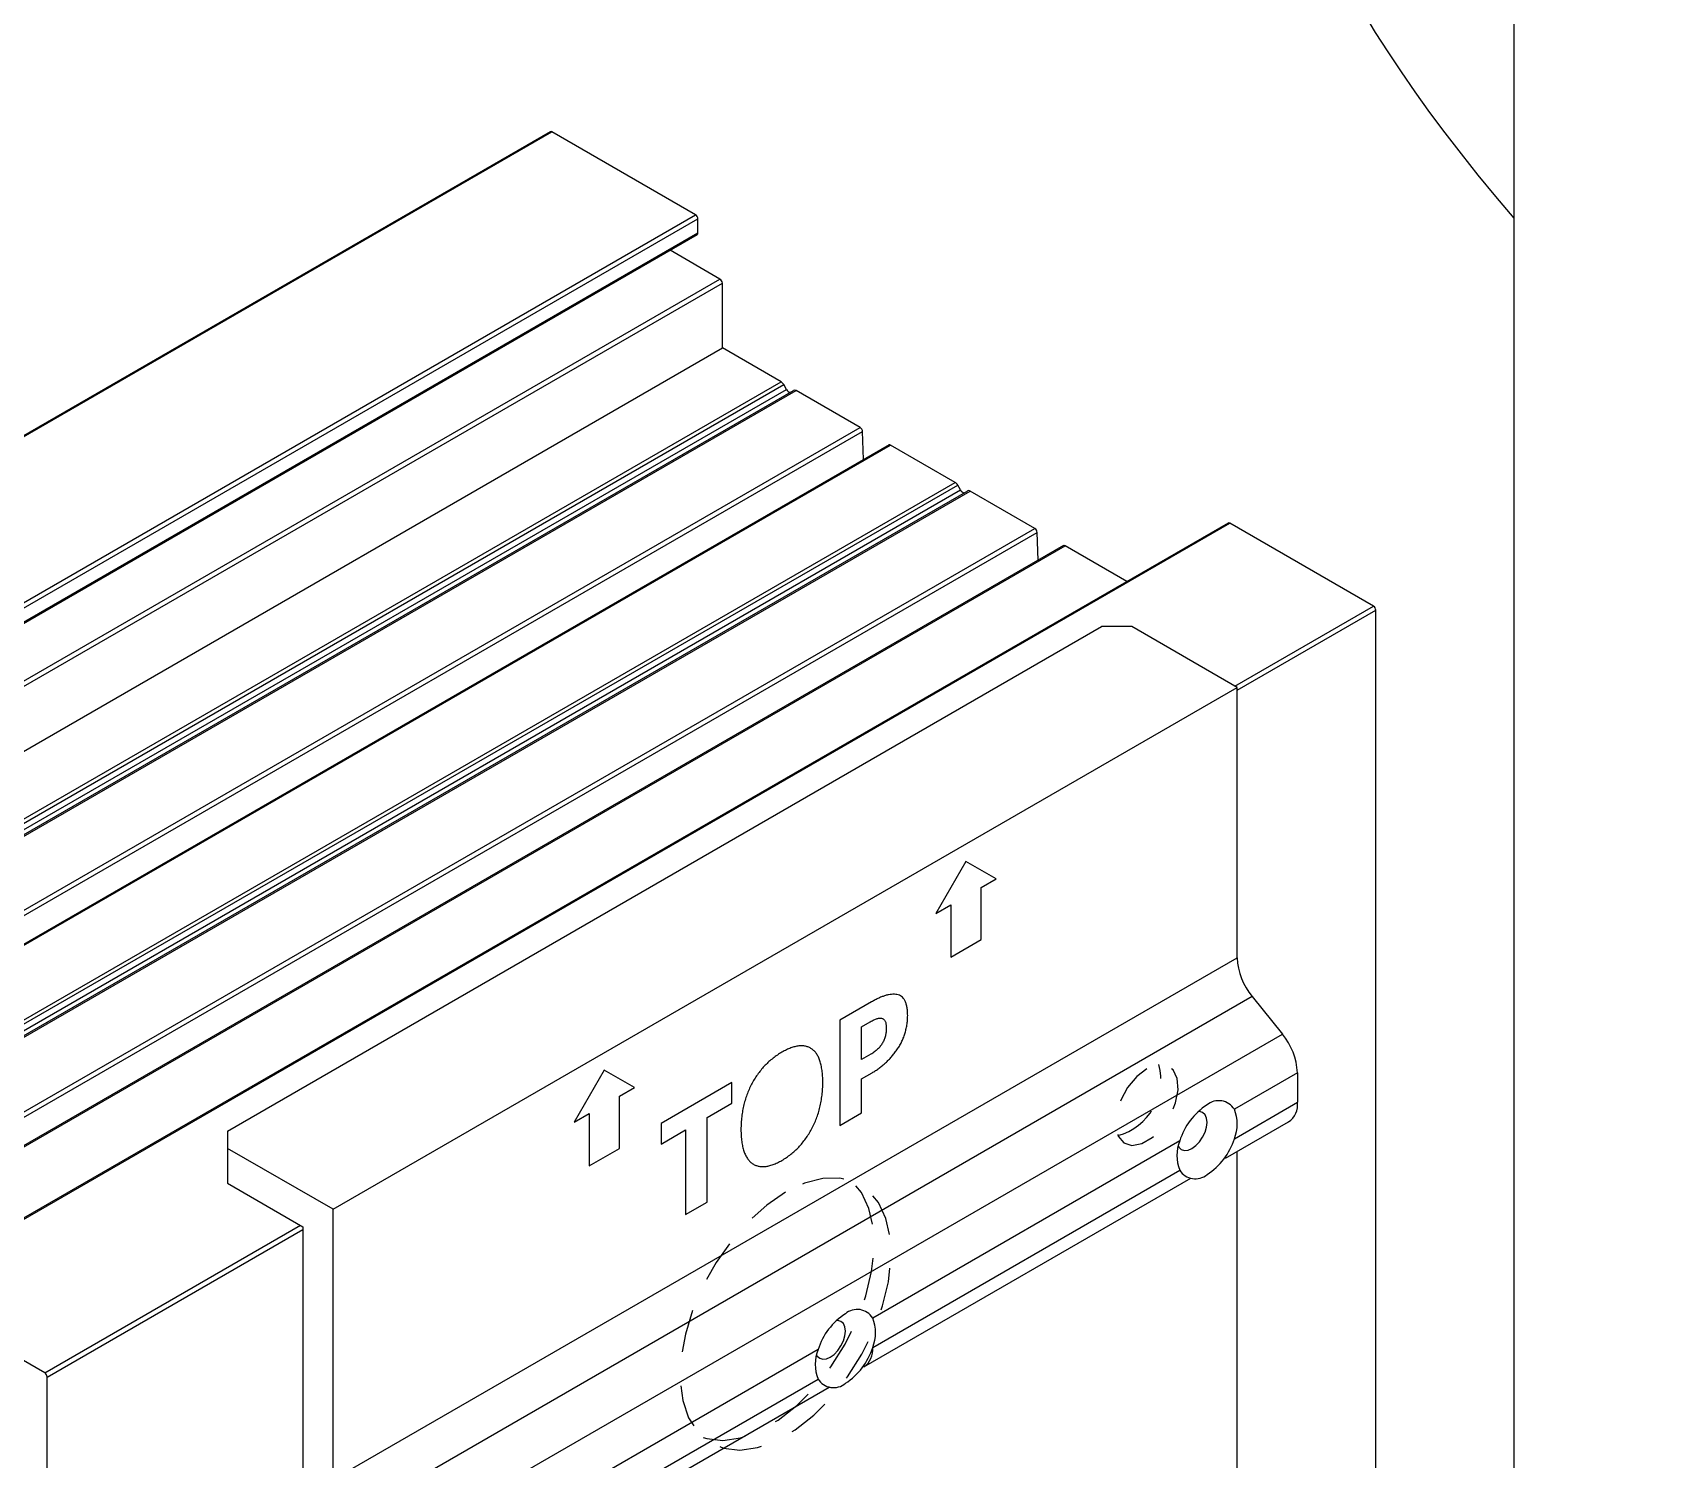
# Model space of a CAD drawing. Header units: inches. Extents: x -3.8 to 16.7, y -13 to 0.
# Drawn here: x 11.884 to 16.672, y -9.596 to -5.411 of the extents above; entities that cross this region are included whole.
import ezdxf

# ---------------------------------------------------------------- set-up
doc = ezdxf.new("R2010")
doc.units = ezdxf.units.IN
doc.header["$LTSCALE"] = 0.5
doc.header["$MEASUREMENT"] = 0
doc.linetypes.add('HIDDEN', pattern=[0.375, 0.25, -0.125])
doc.layers.add('Dimension', color=10, linetype='CONTINUOUS')
doc.layers.add('Housing', color=150, linetype='CONTINUOUS')
doc.layers.add('Jig', color=41, linetype='CONTINUOUS', lineweight=13)
doc.layers.add('Text-Unprinted', color=131, linetype='CONTINUOUS', plot=False)

msp = doc.modelspace()

# ---------------------------------------------------------------- linework, layer by layer
at = {"layer": 'Dimension', "transparency": 16777216}
msp.add_open_spline([(15.497024, 0), (16.672375, -1.36695), (15.862632, -2.977638), (15.05289, -4.588327), (16.22824, -5.955277)], degree=3, dxfattribs=at)
at = {"layer": 'Housing', "linetype": 'Continuous', "lineweight": 25, "transparency": 16777216}
for p, q in [((13.401689, -5.701778), (9.504575, -7.950736)), ((9.509574, -7.951231), (13.406689, -5.702274)), ((13.827903, -5.945435), (13.406689, -5.702274)), ((9.930789, -8.194393), (13.827903, -5.945435)), ((9.93786, -8.206641), (13.834974, -5.957683)), ((13.834974, -5.99851), (13.834974, -5.957683)), ((9.935788, -8.252047), (13.832903, -6.003089)), ((9.93786, -8.247468), (13.834974, -5.99851)), ((13.899477, -6.133732), (13.753037, -6.049194)), ((10.002363, -8.38269), (13.899477, -6.133732)), ((10.009434, -8.394937), (13.906548, -6.14598)), ((13.906548, -6.336037), (13.906548, -6.14598)), ((10.009434, -8.584995), (13.906548, -6.336037)), ((14.079024, -6.435605), (13.906548, -6.336037)), ((10.181909, -8.684563), (14.079024, -6.435605)), ((10.189409, -8.692483), (14.086524, -6.443525)), ((10.197711, -8.706863), (14.094825, -6.457905)), ((10.218545, -8.709302), (14.115659, -6.460344)), ((10.226045, -8.710042), (14.123159, -6.461084)), ((14.094825, -6.457905), (14.086524, -6.443525)), ((14.310941, -6.569488), (14.123159, -6.461084)), ((10.413826, -8.818446), (14.310979, -6.569512)), ((10.420892, -8.830366), (14.318008, -6.581456)), ((14.32076, -6.663212), (14.318006, -6.581409)), ((14.395354, -6.620209), (10.497841, -8.869338)), ((10.502841, -8.869833), (14.400007, -6.620905)), ((14.589351, -6.730211), (14.399955, -6.620875)), ((10.692237, -8.979168), (14.589407, -6.730246)), ((10.699737, -8.987088), (14.59688, -6.738181)), ((14.605152, -6.752511), (14.596851, -6.738131)), ((10.708038, -9.001469), (14.605172, -6.752567)), ((10.728872, -9.003908), (14.626407, -6.754774)), ((10.736372, -9.004647), (14.633544, -6.755723)), ((14.822882, -6.865025), (14.633486, -6.75569)), ((10.925768, -9.113983), (14.822931, -6.865057)), ((10.932833, -9.125904), (14.82995, -6.877004)), ((15.389935, -6.849568), (11.49282, -9.098526)), ((11.49782, -9.099021), (15.394934, -6.850063)), ((14.832702, -6.958749), (14.829948, -6.876946)), ((15.816123, -7.09321), (15.394934, -6.850063)), ((14.907238, -6.915769), (11.009783, -9.164875)), ((11.014782, -9.16537), (14.911937, -6.916436)), ((15.093021, -7.020973), (14.911897, -6.916412)), ((15.409619, -7.327562), (15.816123, -7.09321)), ((15.416507, -7.339915), (15.823194, -7.105458)), ((15.823194, -10.761485), (15.823194, -7.105458)), ((11.919009, -9.342168), (12.669397, -8.909263)), ((11.92608, -9.354416), (12.676468, -8.921511)), ((11.919009, -9.342168), (11.49782, -9.099021)), ((11.92608, -13.010313), (11.92608, -9.354416))]:
    msp.add_line(p, q, dxfattribs=at)
at = {"layer": 'Housing', "linetype": 'HIDDEN', "lineweight": 25, "transparency": 16777216, "flags": 128}
for points in [[(15.151804, -8.450025), (15.121956, -8.473007), (15.095343, -8.505002), (15.074848, -8.542542), (15.062693, -8.581559), (15.060194, -8.617826), (15.067622, -8.647412), (15.084173, -8.667111), (15.108053, -8.674788), (15.136673, -8.669612), (15.166934, -8.652143), (15.195555, -8.624275), (15.219434, -8.589026), (15.235985, -8.550218), (15.243414, -8.512056), (15.240915, -8.478674), (15.228759, -8.453691), (15.208264, -8.439813), (15.181651, -8.438546), (15.151804, -8.450025)], [(14.0922, -8.812159), (14.036961, -8.849789), (13.983499, -8.89769), (13.93353, -8.954325), (13.88866, -9.017872), (13.850333, -9.086289), (13.819779, -9.157378), (13.797982, -9.228852), (13.78564, -9.298416), (13.783152, -9.363833), (13.790597, -9.423), (13.807735, -9.474017), (13.834017, -9.515242), (13.868596, -9.545352), (13.910363, -9.563378), (13.957974, -9.568742), (14.009899, -9.56127), (14.064469, -9.541203), (14.11993, -9.509186), (14.174501, -9.466247), (14.226426, -9.413768), (14.274036, -9.353434), (14.315803, -9.287185), (14.350383, -9.217151), (14.376664, -9.145581), (14.393803, -9.074777), (14.401247, -9.007014), (14.398759, -8.94447), (14.386418, -8.889155), (14.36462, -8.842848), (14.334066, -8.807036), (14.295739, -8.78287), (14.25087, -8.771128), (14.200901, -8.772187), (14.147438, -8.786012), (14.0922, -8.812159)], [(13.850123, -9.531573), (13.860559, -9.534724), (13.908232, -9.540173), (13.960245, -9.532736), (14.014917, -9.512654), (14.070487, -9.480575), (14.12516, -9.437533), (14.177172, -9.384917), (14.224845, -9.324425), (14.266642, -9.25801), (14.301213, -9.187813), (14.327442, -9.1161), (14.344485, -9.045184), (14.35179, -8.977354), (14.349122, -8.914799), (14.336567, -8.859537), (14.31453, -8.81335), (14.283723, -8.77773)]]:
    msp.add_lwpolyline(points, dxfattribs=at)
at = {"layer": 'Housing', "linetype": 'Continuous', "lineweight": 25, "transparency": 16777216}
for centre, radius, start, end in [((13.40376, -5.706362), 0.00503, 54.382421, 114.307119), ((13.819622, -5.958381), 0.015368, 2.605444, 57.394524), ((13.830074, -5.999051), 0.00493, 305.013315, 6.298792), ((13.891196, -6.146678), 0.015368, 2.605452, 57.394523), ((14.067607, -6.453928), 0.021589, 28.807529, 58.073024), ((14.106073, -6.453958), 0.011921, 199.334955, 269.992629), ((14.11877, -6.467195), 0.007524, 54.316059, 114.422482), ((14.302591, -6.582491), 0.015453, 4.017042, 57.293983), ((14.39705, -6.624717), 0.004816, 52.907413, 115.782127), ((14.577934, -6.748534), 0.021589, 28.80767, 58.072794), ((14.616401, -6.748564), 0.011921, 199.335761, 269.990527), ((14.629097, -6.761801), 0.007524, 54.316266, 114.421853), ((14.814532, -6.878029), 0.015453, 4.017066, 57.293982), ((15.392005, -6.854152), 0.00503, 54.382418, 114.307122), ((14.908992, -6.920254), 0.004816, 52.90741, 115.78213), ((15.807842, -7.106157), 0.015368, 2.605479, 57.394521), ((11.910728, -9.355114), 0.015368, 2.605479, 57.394521)]:
    msp.add_arc(centre, radius, start, end, dxfattribs=at)
at = {"layer": 'Housing', "linetype": 'HIDDEN', "lineweight": 25, "transparency": 16777216}
msp.add_arc((15.02175, -8.481097), 0.170982, 285.33023, 14.675146, dxfattribs=at)
at = {"layer": 'Jig', "linetype": 'Continuous', "lineweight": 25, "transparency": 16777216}
for p, q in [((12.455497, -8.632688), (15.01876, -7.152949)), ((15.107148, -7.152949), (15.01876, -7.152949)), ((15.416507, -7.331538), (15.107148, -7.152949)), ((12.764857, -8.862303), (15.416507, -7.331538)), ((15.416507, -8.124394), (15.416507, -7.331538)), ((14.621012, -7.841801), (14.532624, -7.994894)), ((14.7094, -7.892843), (14.621012, -7.841801)), ((14.665206, -7.918356), (14.7094, -7.892843)), ((14.665206, -8.071458), (14.665206, -7.918356)), ((14.532624, -7.994894), (14.576818, -7.969382)), ((14.576818, -7.969382), (14.576818, -8.122483)), ((14.576818, -8.122483), (14.665206, -8.071458)), ((12.764857, -9.655159), (15.416507, -8.124394)), ((15.460701, -8.2383), (12.809051, -9.769065)), ((14.344015, -8.254209), (14.251253, -8.307691)), ((15.460701, -8.2383), (15.54909, -8.348254)), ((14.251253, -8.307691), (14.251253, -8.616358)), ((14.314795, -8.327081), (14.340444, -8.312274)), ((14.314795, -8.423437), (14.314795, -8.327081)), ((12.897439, -9.879019), (15.54909, -8.348254)), ((14.342012, -8.407725), (14.314795, -8.423437)), ((13.560352, -8.454107), (13.471963, -8.607201)), ((13.64874, -8.50515), (13.560352, -8.454107)), ((14.314795, -8.479509), (14.345654, -8.461695)), ((15.593284, -8.46216), (15.408224, -8.568992)), ((15.593284, -8.46216), (15.593284, -8.548438)), ((13.604546, -8.530662), (13.64874, -8.50515)), ((13.934117, -8.49077), (13.726791, -8.610456)), ((13.934117, -8.551197), (13.934117, -8.49077)), ((14.314795, -8.579676), (14.314795, -8.479509)), ((13.604546, -8.683764), (13.604546, -8.530662)), ((13.862021, -8.592817), (13.934117, -8.551197)), ((15.408224, -8.65527), (15.593284, -8.548438)), ((13.471963, -8.607201), (13.516158, -8.581688)), ((13.516158, -8.581688), (13.516158, -8.734789)), ((13.726791, -8.610456), (13.726791, -8.670883)), ((13.862021, -8.841057), (13.862021, -8.592817)), ((14.251253, -8.616358), (14.314795, -8.579676)), ((15.382331, -8.712501), (15.56739, -8.605668)), ((12.455497, -8.632688), (12.455497, -8.683714)), ((13.726791, -8.670883), (13.798887, -8.629264)), ((13.798887, -8.629264), (13.798887, -8.877504)), ((15.248013, -8.661481), (14.347564, -9.181298)), ((12.455497, -8.683714), (12.455497, -8.785782)), ((12.764857, -8.862303), (12.455497, -8.683714)), ((13.516158, -8.734789), (13.604546, -8.683764)), ((15.416507, -11.232153), (15.416507, -8.692771)), ((14.347564, -9.267576), (15.248013, -8.747758)), ((12.455497, -8.785782), (12.676468, -8.913345)), ((14.321671, -9.324807), (15.280285, -8.771411)), ((13.798887, -8.877504), (13.862021, -8.841057)), ((12.764857, -9.655159), (12.764857, -8.862303)), ((12.676468, -8.913345), (12.676468, -12.26582)), ((14.187353, -9.273787), (13.286904, -9.793605)), ((13.261011, -9.937113), (14.219625, -9.383717)), ((13.286904, -9.879882), (14.187353, -9.360064))]:
    msp.add_line(p, q, dxfattribs=at)
at = {"layer": 'Jig', "linetype": 'Continuous', "lineweight": 25, "transparency": 16777216, "flags": 128}
for points in [[(15.243643, -8.67711), (15.245651, -8.680474), (15.252675, -8.686989), (15.261827, -8.689816), (15.272486, -8.688761), (15.283925, -8.683896), (15.295363, -8.675554), (15.306022, -8.664303), (15.315175, -8.650909), (15.322198, -8.636285), (15.326613, -8.621428), (15.328119, -8.60735)], [(15.328119, -8.60735), (15.326613, -8.595011), (15.322198, -8.585251), (15.315175, -8.578736), (15.306022, -8.57591), (15.302098, -8.575852)], [(14.267459, -9.219656), (14.265953, -9.207317), (14.261538, -9.197557), (14.254514, -9.191042), (14.245361, -9.188216), (14.241438, -9.188158)], [(14.182983, -9.289417), (14.184991, -9.29278), (14.192014, -9.299295), (14.201167, -9.302122), (14.211826, -9.301067), (14.223264, -9.296202), (14.234703, -9.28786), (14.245361, -9.276609), (14.254514, -9.263215), (14.261538, -9.248591), (14.265953, -9.233734), (14.267459, -9.219656)]]:
    msp.add_lwpolyline(points, dxfattribs=at)
at = {"layer": 'Jig', "linetype": 'Continuous', "lineweight": 25, "transparency": 16777216}
for centre, radius, start, end in [((15.608165, -8.115559), 0.191862, 182.639287, 219.772072), ((15.401625, -8.470995), 0.191862, 2.639287, 39.772072), ((15.43322, -8.719452), 0.194068, 122.790589, 162.619388), ((15.362688, -8.597281), 0.053608, 31.849598, 130.154327), ((15.301404, -8.612131), 0.115202, 338.008868, 21.991132), ((15.53404, -8.556106), 0.059738, 303.936727, 7.375453), ((15.354833, -8.704619), 0.115202, 158.008868, 201.991132), ((15.223017, -8.597298), 0.194068, 302.790589, 342.619388), ((15.29355, -8.71947), 0.053608, 211.849598, 310.154327), ((14.37256, -9.331758), 0.194068, 122.790589, 162.619388), ((14.302028, -9.209587), 0.053608, 31.849598, 130.154327), ((14.240744, -9.224437), 0.115202, 338.008868, 21.991132), ((14.294173, -9.316925), 0.115202, 158.008868, 201.991132), ((14.162357, -9.209605), 0.194068, 302.790589, 342.619388), ((14.284578, -9.273581), 0.063272, 306.142379, 5.445407), ((14.232889, -9.331776), 0.053608, 211.849598, 310.154327)]:
    msp.add_arc(centre, radius, start, end, dxfattribs=at)
for points, knots in [([(14.450204, -8.293823), (14.450018, -8.289341), (14.449659, -8.280673), (14.448007, -8.268887), (14.445495, -8.258645), (14.442053, -8.250015), (14.437582, -8.243131), (14.432312, -8.237735), (14.426055, -8.234037), (14.418846, -8.232129), (14.411042, -8.231423), (14.402776, -8.231703), (14.394067, -8.232963), (14.384911, -8.235292), (14.375329, -8.238482), (14.365283, -8.24274), (14.35479, -8.247979), (14.34765, -8.252107), (14.344015, -8.254209)], [0, 0, 0, 0, 0.07589868, 0.14679792, 0.21254868, 0.2747356, 0.33362825, 0.39025223, 0.44619676, 0.50274123, 0.5600415, 0.61807683, 0.67692769, 0.73734286, 0.79940984, 0.86373385, 0.93062828, 1, 1, 1, 1]), ([(14.340444, -8.312274), (14.342283, -8.311239), (14.345874, -8.309217), (14.351102, -8.30659), (14.356007, -8.304497), (14.360559, -8.30295), (14.364765, -8.301938), (14.3686, -8.301508), (14.372142, -8.301501), (14.375313, -8.302109), (14.378155, -8.303298), (14.380572, -8.305204), (14.382642, -8.307717), (14.384396, -8.310843), (14.385644, -8.314769), (14.386581, -8.319284), (14.387194, -8.324416), (14.387243, -8.328194), (14.387269, -8.330155)], [0, 0, 0, 0, 0.078567141, 0.153421224, 0.223679878, 0.289674822, 0.351806106, 0.410552764, 0.466095522, 0.520556445, 0.572894263, 0.625867313, 0.679867272, 0.73578908, 0.795763527, 0.859295729, 0.926950354, 1, 1, 1, 1]), ([(14.387269, -8.330155), (14.387257, -8.332204), (14.387235, -8.336175), (14.386744, -8.342212), (14.385964, -8.348054), (14.384693, -8.353757), (14.383178, -8.359265), (14.381249, -8.364597), (14.378896, -8.369717), (14.376293, -8.374718), (14.37322, -8.379501), (14.369835, -8.384149), (14.366077, -8.388583), (14.361956, -8.39277), (14.357475, -8.396793), (14.352645, -8.400637), (14.347452, -8.404435), (14.34386, -8.406607), (14.342012, -8.407725)], [0, 0, 0, 0, 0.07289813, 0.14122738, 0.20619672, 0.26770798, 0.32590514, 0.38278025, 0.43737884, 0.49131281, 0.5469995, 0.60292706, 0.66051825, 0.72127329, 0.78434257, 0.85199671, 0.92381186, 1, 1, 1, 1]), ([(14.345654, -8.461695), (14.349157, -8.459678), (14.356057, -8.455707), (14.366197, -8.448598), (14.375957, -8.441113), (14.385316, -8.432965), (14.394291, -8.424255), (14.40287, -8.414935), (14.411031, -8.405027), (14.418763, -8.394593), (14.425935, -8.383653), (14.432183, -8.372105), (14.437537, -8.360104), (14.441868, -8.347656), (14.445379, -8.334771), (14.447931, -8.32145), (14.449674, -8.307621), (14.450024, -8.298516), (14.450204, -8.293823)], [0, 0, 0, 0, 0.06625418, 0.1305074, 0.19272371, 0.25331388, 0.31303565, 0.37195716, 0.43052462, 0.48919227, 0.54778568, 0.60567671, 0.66445615, 0.72497444, 0.78767312, 0.85403404, 0.92475038, 1, 1, 1, 1]), ([(14.081253, -8.401543), (14.076789, -8.404254), (14.068065, -8.409552), (14.055341, -8.418842), (14.043319, -8.428892), (14.031984, -8.439784), (14.021389, -8.451565), (14.011526, -8.464208), (14.002333, -8.477648), (13.993884, -8.491928), (13.986344, -8.506947), (13.979675, -8.522585), (13.974085, -8.538822), (13.969507, -8.555641), (13.965842, -8.573077), (13.963241, -8.591066), (13.961576, -8.609678), (13.961261, -8.622011), (13.961098, -8.628371)], [0, 0, 0, 0, 0.06502404, 0.12707058, 0.18663629, 0.24428201, 0.3007457, 0.35635223, 0.41227377, 0.46914428, 0.52689148, 0.58562858, 0.64641908, 0.70972261, 0.77623528, 0.84667603, 0.92094192, 1, 1, 1, 1]), ([(14.20129, -8.489711), (14.201152, -8.483548), (14.200882, -8.471574), (14.199216, -8.454951), (14.19659, -8.440031), (14.192942, -8.426858), (14.188362, -8.415327), (14.182774, -8.405542), (14.176102, -8.397609), (14.168569, -8.39128), (14.160096, -8.386813), (14.15099, -8.383775), (14.141047, -8.382668), (14.130485, -8.382959), (14.119134, -8.385232), (14.107158, -8.388894), (14.09444, -8.394335), (14.085717, -8.399103), (14.081253, -8.401543)], [0, 0, 0, 0, 0.0788202, 0.15314265, 0.22307399, 0.28963731, 0.35298906, 0.41382585, 0.47260768, 0.53039886, 0.58731268, 0.64322549, 0.69911923, 0.75574699, 0.81343661, 0.87283265, 0.93492645, 1, 1, 1, 1]), ([(14.081254, -8.718852), (14.085718, -8.716116), (14.094444, -8.710769), (14.107157, -8.701444), (14.119164, -8.691249), (14.130459, -8.680154), (14.141087, -8.66822), (14.15099, -8.655402), (14.160123, -8.64165), (14.168551, -8.627146), (14.176127, -8.61189), (14.182757, -8.596019), (14.188352, -8.579586), (14.192942, -8.562608), (14.19659, -8.545088), (14.199211, -8.527025), (14.200882, -8.508387), (14.201152, -8.496056), (14.20129, -8.489711)], [0, 0, 0, 0, 0.06463569, 0.12634022, 0.18539326, 0.24296327, 0.29932336, 0.35527939, 0.41133653, 0.46865517, 0.52671143, 0.58604599, 0.64722915, 0.71067823, 0.7773326, 0.84734263, 0.92143718, 1, 1, 1, 1]), ([(13.961098, -8.628371), (13.961262, -8.634541), (13.96158, -8.646531), (13.963233, -8.663252), (13.965859, -8.678286), (13.969505, -8.691596), (13.974096, -8.703273), (13.979691, -8.713247), (13.98632, -8.721464), (13.9939, -8.727966), (14.002326, -8.732772), (14.011505, -8.73588), (14.021367, -8.737358), (14.031991, -8.736993), (14.0433, -8.735058), (14.055332, -8.731352), (14.068063, -8.726001), (14.076789, -8.721272), (14.081253, -8.718852)], [0, 0, 0, 0, 0.078553158, 0.152627431, 0.222618296, 0.28925442, 0.352686138, 0.413852548, 0.473170877, 0.531211246, 0.588514199, 0.644778449, 0.700477999, 0.756822664, 0.814376921, 0.87369048, 0.935378114, 1, 1, 1, 1])]:
    msp.add_open_spline(points, degree=3, knots=knots, dxfattribs=at)
at = {"layer": 'Text-Unprinted', "ltscale": 0.5, "transparency": 16777216}
msp.add_lwpolyline([(0.048336, 0), (16.22824, 0), (16.22824, -13.015379), (0.048336, -13.015379)], close=True, dxfattribs=at)

doc.saveas('drawing.dxf')
